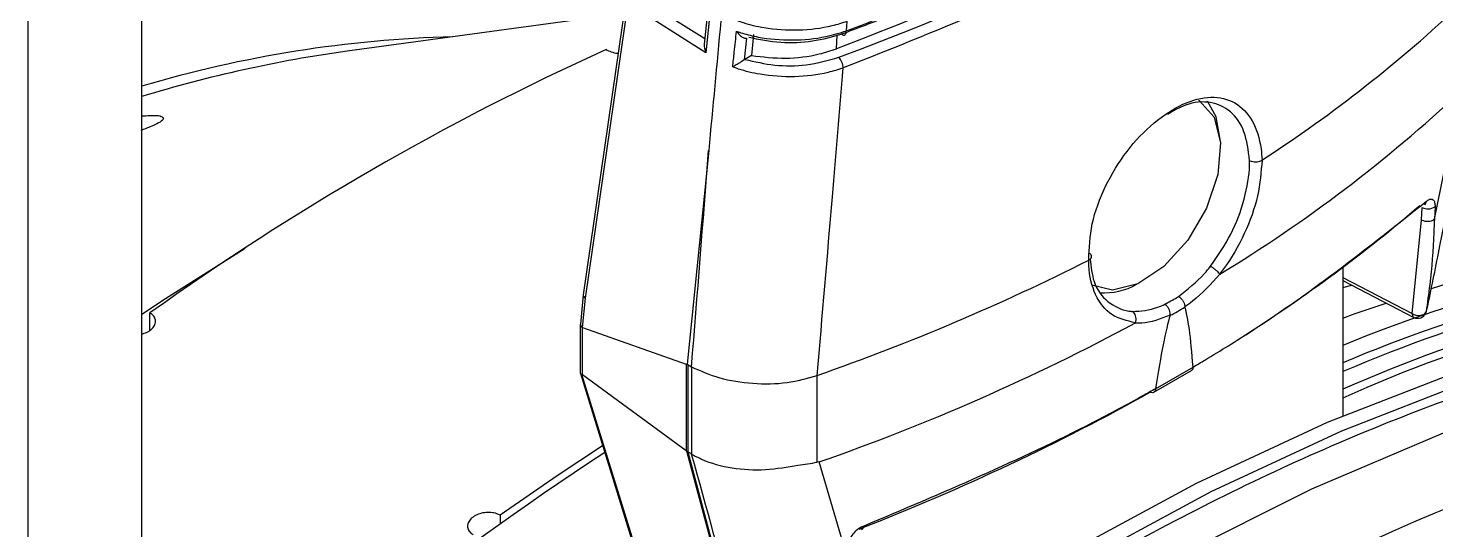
# Model space of a CAD drawing. Extents: x 16.5 to 113.1, y 4.4 to 84.5.
# Drawn here: x 80.093 to 81.741, y 13.829 to 14.416 of the extents above; entities that cross this region are included whole.
import ezdxf

# ---------------------------------------------------------------- set-up
doc = ezdxf.new("R2010")
doc.units = 0
doc.header["$MEASUREMENT"] = 0
doc.layers.add('OBJECT', color=7, linetype='CONTINUOUS')

msp = doc.modelspace()

# ---------------------------------------------------------------- linework, layer by layer
at = {"layer": 'OBJECT'}
for p, q in [((80.2264, 8.0001), (80.2264, 15.3266)), ((80.0934, 7.9233), (80.0934, 15.2498)), ((80.793, 14.4491), (80.7431, 14.1041)), ((80.8029, 14.4558), (80.8854, 14.4039)), ((80.7908, 14.4334), (80.4667, 14.3892)), ((80.7456, 14.1), (80.7956, 14.4448)), ((80.8867, 14.3874), (80.7956, 14.4448)), ((80.8877, 14.4269), (80.8847, 14.3973)), ((80.8909, 14.4291), (80.8867, 14.3874)), ((81.051, 14.413), (81.0519, 14.424)), ((80.934, 14.4042), (80.9313, 14.379)), ((80.9425, 14.4086), (80.9401, 14.3841)), ((81.0393, 14.3918), (81.0404, 14.4079)), ((80.9401, 14.3841), (80.9323, 14.3796)), ((81.7392, 14.1926), (81.7697, 14.3417)), ((80.8899, 14.2728), (80.8648, 14.0227)), ((81.5375, 14.2617), (81.5375, 14.2617)), ((81.7241, 14.1918), (81.7248, 14.2063)), ((81.74, 14.2071), (81.7392, 14.1926)), ((81.7131, 14.0822), (81.7241, 14.1918)), ((81.3347, 14.1446), (81.3347, 14.1446)), ((81.632, 14.1363), (81.632, 13.9622)), ((81.632, 14.1243), (81.7131, 14.0822)), ((81.632, 14.1208), (81.7152, 14.0776)), ((80.7431, 14.104), (80.7397, 14.0698)), ((81.632, 14.1124), (81.6428, 14.1152)), ((80.7422, 14.0658), (80.7456, 14.1)), ((81.4473, 14.09), (81.4473, 14.09)), ((81.7295, 14.0841), (81.7314, 14.0912)), ((80.2359, 14.0626), (80.2359, 14.0828)), ((81.43, 14.08), (81.43, 14.0801)), ((81.7295, 14.0841), (81.7291, 14.0828)), ((80.7396, 14.0695), (80.7396, 14.0121)), ((80.7424, 14.0657), (80.8637, 14.023)), ((80.7424, 14.0104), (80.7424, 14.0657)), ((80.8637, 14.023), (80.8637, 13.9214)), ((80.8659, 14.022), (80.8696, 14.0199)), ((80.8659, 13.92), (80.8659, 14.022)), ((80.7397, 14.012), (80.8095, 13.786)), ((80.8097, 13.7901), (80.7415, 14.0109)), ((80.8637, 13.9214), (80.7424, 14.0104)), ((80.8696, 14.0199), (80.8696, 13.9178)), ((81.0167, 14.0097), (81.0169, 14.0097)), ((81.0167, 13.908), (81.0167, 14.0097)), ((81.4108, 13.9899), (81.4548, 14.0153)), ((81.4129, 13.994), (81.4569, 14.0194)), ((81.4569, 14.0194), (81.4569, 14.0195)), ((81.4129, 13.994), (81.4129, 13.9941)), ((80.8643, 13.921), (80.8654, 13.9203)), ((80.9146, 13.7332), (80.8643, 13.921)), ((80.8654, 13.9203), (80.9157, 13.7325)), ((80.8696, 13.9178), (80.8659, 13.92)), ((81.0192, 13.9085), (81.0167, 13.908)), ((81.0523, 13.796), (81.0192, 13.9085)), ((80.646, 13.8461), (80.646, 13.8363))]:
    msp.add_line(p, q, dxfattribs=at)
at = {"layer": 'OBJECT', "flags": 128}
for points in [[(81.0457, 14.4092), (81.0467, 14.4084), (81.0478, 14.408), (81.0487, 14.408), (81.0495, 14.4083), (81.0502, 14.409), (81.0507, 14.4101), (81.0509, 14.4114), (81.051, 14.413)], [(81.4633, 14.3317), (81.4641, 14.3313), (81.4814, 14.312), (81.489, 14.282), (81.4859, 14.2449), (81.4726, 14.2053), (81.4506, 14.1679), (81.4226, 14.1371), (81.392, 14.1168), (81.3624, 14.1094), (81.3383, 14.1152)], [(81.4886, 14.2856), (81.4837, 14.3125), (81.4736, 14.3305)], [(80.2264, 14.0813), (80.2542, 14.0997), (80.3474, 14.1587)], [(82.6149, 14.1044), (82.4836, 14.1211), (82.3474, 14.1251), (82.2069, 14.1162), (82.0627, 14.0946), (81.9153, 14.0603), (81.7654, 14.0135), (81.6136, 13.9544), (81.4605, 13.8831), (81.3067, 13.8001), (81.153, 13.7056), (80.9999, 13.6001), (80.8481, 13.484), (80.6982, 13.3577), (80.5508, 13.2218), (80.4066, 13.0769), (80.2661, 12.9235), (80.2264, 12.8779)], [(82.6319, 14.0946), (82.5006, 14.1113), (82.3644, 14.1153), (82.2239, 14.1064), (82.0796, 14.0848), (81.9323, 14.0505), (81.7823, 14.0037), (81.6305, 13.9446), (81.4774, 13.8733), (81.3237, 13.7903), (81.17, 13.6959), (81.0169, 13.5903), (80.8651, 13.4742), (80.7152, 13.3479), (80.5678, 13.212), (80.4235, 13.0671), (80.283, 12.9137), (80.2264, 12.8482)], [(81.632, 14.0768), (81.6467, 14.082), (81.6829, 14.0944)], [(80.2264, 12.7658), (80.2414, 12.7839), (80.3809, 12.944), (80.5247, 13.0958), (80.6721, 13.2387), (80.8224, 13.3721), (80.975, 13.4953), (81.1294, 13.6079), (81.2847, 13.7093), (81.4403, 13.7991), (81.5956, 13.877), (81.7499, 13.9426), (81.9026, 13.9956), (82.0529, 14.0359), (82.2002, 14.0631), (82.344, 14.0772), (82.4836, 14.0782), (82.6183, 14.0661), (82.7477, 14.0408)], [(81.7131, 14.0822), (81.7152, 14.081), (81.7177, 14.0802), (81.7202, 14.0798), (81.7227, 14.0799), (81.7251, 14.0804), (81.7271, 14.0813), (81.7286, 14.0825), (81.7295, 14.0841)], [(80.7658, 13.9274), (80.7126, 13.8921), (80.646, 13.8461)], [(81.0707, 13.833), (81.0706, 13.8317), (81.0703, 13.8306), (81.0699, 13.8297), (81.0693, 13.8292), (81.0689, 13.829)]]:
    msp.add_lwpolyline(points, dxfattribs=at)
at = {"layer": 'OBJECT'}
for centre, radius, start, end in [((80.6306, 15.6568), 1.664, 303.0242, 313.2654), ((80.6288, 12.9914), 1.4152, 91.5462, 106.5211), ((80.6846, 12.834), 1.5704, 97.9753, 106.9651), ((82.0745, 11.5145), 3.1586, 114.3975, 125.5971), ((81.0279, 14.3686), 0.0195, 2.4783, 43.3606), ((80.6006, 15.5912), 1.7111, 301.2479, 313.0955), ((81.7318, 14.2185), 0.014, 240.3053, 305.4982), ((81.7242, 14.2137), 0.00559, 311.5155, 358.4949), ((81.7311, 14.204), 0.014, 240.3047, 305.5012), ((82.2455, 12.5452), 1.6469, 81.2412, 108.0351), ((82.278, 12.4702), 1.7019, 81.4782, 112.3063), ((82.3004, 12.4421), 1.7177, 81.9245, 112.9005), ((82.3109, 12.4316), 1.722, 81.9421, 113.2172), ((80.1584, 16.4748), 2.6103, 289.202, 296.7849), ((82.3319, 12.4105), 1.7308, 81.9773, 113.8517), ((82.3423, 12.4), 1.7352, 81.9947, 114.1653), ((81.3524, 14.1852), 0.0789, 266.4982, 299.2219), ((80.1794, 16.3208), 2.5543, 289.1923, 298.2593), ((81.7177, 14.0815), 0.00465, 171.627, 237.1819), ((81.7198, 14.0865), 0.01, 242.5349, 338.7646), ((82.5034, 12.0064), 1.994, 90.747, 115.6342), ((83.0064, 10.5176), 4.0722, 123.3411, 133.0546)]:
    msp.add_arc(centre, radius, start, end, dxfattribs=at)
for centre, major_axis, ratio, start_param, end_param in [((79.8491, 15.4766), (2.2176, -0.0169), 0.582304, 5.284831, 5.719622), ((79.8477, 15.4707), (2.2169, 0.0166), 0.572227, 5.278985, 5.308693), ((80.8941, 14.3902), (-0.0062, 0.0127), 0.559439, 0.734808, 1.521897), ((79.0575, 11.382), (1.5893, 16.547), 0.094708, 4.881569, 4.897081), ((79.8562, 14.7516), (2.2222, 0.1551), 0.524922, 5.514953, 5.671362), ((80.753, 14.1028), (0.00993, -0.00122), 0.518445, 3.130203, 3.940071), ((81.4441, 14.1982), (0.077, 0.1206), 0.545295, 3.86582, 4.036645), ((80.63, -2.657), (0.8109, 16.7566), 0.01214, 6.185917, 6.249879), ((80.7496, 14.0691), (0.01, -0.0005), 0.541019, 3.114567, 3.901656), ((80.63, -2.657), (0.8109, 16.7566), 0.01214, 0.048934, 0.112896), ((80.7496, 14.1362), (0.0071, 0.0706), 0.099986, 3.091184, 3.117364), ((80.9508, 14.8696), (0.085, 0.847), 0.099986, 3.117364, 3.130453), ((80.9508, 14.869), (0.0807, 0.8484), 0.104683, 3.080691, 3.093782), ((80.7496, 13.9839), (-0.0087, 0.027), 0.181828, 6.036358, 6.17696), ((80.9544, 14.8669), (0.0807, 0.8484), 0.104683, 3.093782, 3.097122), ((79.8562, 14.7516), (2.2222, 0.1551), 0.524922, 5.250963, 5.4472), ((80.9508, 13.603), (-0.1046, 0.3236), 0.181828, 6.029841, 6.036358), ((80.9508, 13.6033), (-0.1011, 0.3198), 0.201902, 6.065962, 6.072473), ((80.9544, 13.6011), (-0.1011, 0.3198), 0.201902, 6.061757, 6.065962), ((79.4742, 14.5095), (-1.7697, 5.6286), 0.198355, 4.51127, 4.544961)]:
    msp.add_ellipse(centre, major_axis=major_axis, ratio=ratio, start_param=start_param, end_param=end_param, dxfattribs=at)
for points, knots in [([(80.9451, 14.889), (80.9447, 14.884), (80.9426, 14.8591), (80.9337, 14.7547), (80.9164, 14.5539), (80.8994, 14.3738), (80.8899, 14.2728)], [0, 0, 0, 0, 0.024148, 0.120739, 0.507103, 1, 1, 1, 1]), ([(81.051, 14.413), (81.0566, 14.4151), (81.0846, 14.4256), (81.2005, 14.4714), (81.3729, 14.5536), (81.5692, 14.6735), (81.6707, 14.7579), (81.7214, 14.8)], [0, 0, 0, 0, 0.020947, 0.104745, 0.44076, 0.72038, 1, 1, 1, 1]), ([(81.7268, 14.7617), (81.7232, 14.7585), (81.7052, 14.7422), (81.6265, 14.675), (81.4835, 14.5741), (81.2728, 14.4589), (81.1225, 14.3993), (81.0474, 14.3695)], [0, 0, 0, 0, 0.020664, 0.103331, 0.434809, 0.717404, 1, 1, 1, 1]), ([(81.4061, 14.5621), (81.3489, 14.5307), (81.2346, 14.4682), (81.1044, 14.4172), (81.0393, 14.3918)], [0, 0, 0, 0, 0.500491, 1, 1, 1, 1]), ([(81.0519, 14.424), (81.0461, 14.4221), (81.0286, 14.4165), (80.995, 14.4124), (80.959, 14.4148), (80.9358, 14.4203), (80.9261, 14.4237), (80.9238, 14.4245)], [0, 0, 0, 0, 0.148954, 0.44926, 0.7491, 0.940502, 1, 1, 1, 1]), ([(80.918, 14.3707), (80.9186, 14.3764), (80.9201, 14.3904), (80.9216, 14.4043), (80.9225, 14.4124)], [0, 0, 0, 0, 0.412557, 1, 1, 1, 1]), ([(80.9225, 14.4124), (80.9248, 14.4117), (80.9328, 14.409), (80.9539, 14.4039), (80.9875, 14.401), (81.0236, 14.4045), (81.0432, 14.4106), (81.051, 14.413)], [0, 0, 0, 0, 0.059553, 0.208066, 0.505163, 0.802607, 1, 1, 1, 1]), ([(80.9225, 14.4124), (80.9225, 14.4124), (80.9234, 14.4111), (80.9255, 14.4085), (80.9287, 14.4058), (80.9317, 14.4043), (80.9332, 14.4043), (80.934, 14.4042)], [0, 0, 0, 0, 0.00798, 0.299101, 0.602916, 0.800704, 1, 1, 1, 1]), ([(81.0457, 14.4092), (81.0345, 14.4059), (81.0123, 14.3994), (80.9731, 14.3977), (80.9491, 14.4027), (80.9368, 14.4052)], [0, 0, 0, 0, 0.327832, 0.655735, 1, 1, 1, 1]), ([(80.7698, 14.391), (80.7717, 14.3901), (80.7756, 14.3882), (80.7809, 14.3869), (80.7837, 14.3868), (80.784, 14.3868)], [0, 0, 0, 0, 0.471043, 0.942049, 1, 1, 1, 1]), ([(80.9401, 14.3841), (80.9533, 14.3825), (80.9798, 14.3794), (81.0145, 14.3838), (81.0327, 14.3897), (81.0393, 14.3918)], [0, 0, 0, 0, 0.390004, 0.779955, 1, 1, 1, 1]), ([(80.9313, 14.379), (80.9305, 14.3784), (80.9287, 14.3771), (80.925, 14.3747), (80.9213, 14.3725), (80.919, 14.3712), (80.918, 14.3707), (80.918, 14.3707)], [0, 0, 0, 0, 0.1927916, 0.4296444, 0.7493041, 0.9922558, 1, 1, 1, 1]), ([(81.0474, 14.3695), (81.0415, 14.3676), (81.024, 14.362), (80.9903, 14.358), (80.9539, 14.3605), (80.9303, 14.3662), (80.9203, 14.3699), (80.918, 14.3707)], [0, 0, 0, 0, 0.147376, 0.4444961, 0.7411549, 0.9402222, 1, 1, 1, 1]), ([(80.9313, 14.379), (80.9313, 14.379), (80.9317, 14.3792), (80.932, 14.3794), (80.9323, 14.3796)], [0, 0, 0, 0, 0.020277, 1, 1, 1, 1]), ([(80.9323, 14.3796), (80.9438, 14.3769), (80.9667, 14.3715), (81.0062, 14.3719), (81.0297, 14.3785), (81.0421, 14.382)], [0, 0, 0, 0, 0.320862, 0.641681, 1, 1, 1, 1]), ([(81.0169, 14.0097), (81.0229, 14.0794), (81.0331, 14.1993), (81.0432, 14.3192), (81.0474, 14.3695)], [0, 0, 0, 0, 0.581449, 1, 1, 1, 1]), ([(81.7316, 14.0912), (81.7363, 14.1146), (81.7554, 14.2087), (81.774, 14.3031), (81.7879, 14.374)], [0, 0, 0, 0, 0.249079, 1, 1, 1, 1]), ([(81.3347, 14.1446), (81.3353, 14.1586), (81.3364, 14.1865), (81.353, 14.2317), (81.3784, 14.2731), (81.4106, 14.3069), (81.4452, 14.3293), (81.4786, 14.3377), (81.507, 14.331), (81.5274, 14.3096), (81.5359, 14.2836), (81.5372, 14.2661), (81.5375, 14.2617)], [0, 0, 0, 0, 0.106547, 0.213092, 0.319763, 0.426916, 0.534499, 0.642267, 0.74996, 0.857311, 0.964156, 1, 1, 1, 1]), ([(81.523, 14.2611), (81.5215, 14.273), (81.5184, 14.2968), (81.5017, 14.3203), (81.4778, 14.331), (81.4515, 14.3295), (81.4339, 14.3193), (81.4268, 14.3152)], [0, 0, 0, 0, 0.2142846, 0.4285801, 0.6426848, 0.8568713, 1, 1, 1, 1]), ([(80.2264, 14.3133), (80.2328, 14.3137), (80.2444, 14.3145), (80.2512, 14.3125), (80.2526, 14.3096), (80.2471, 14.3054), (80.2377, 14.3009), (80.2289, 14.2978), (80.2253, 14.2965)], [0, 0, 0, 0, 0.250006, 0.449183, 0.64941, 0.77894, 0.909612, 1, 1, 1, 1]), ([(81.4773, 14.1374), (81.4857, 14.1496), (81.5025, 14.1741), (81.518, 14.2164), (81.5228, 14.2454), (81.523, 14.2594), (81.523, 14.2611)], [0, 0, 0, 0, 0.318291, 0.636578, 0.954854, 1, 1, 1, 1]), ([(81.5375, 14.2617), (81.5364, 14.2479), (81.5344, 14.2204), (81.518, 14.1751), (81.5005, 14.1447), (81.4894, 14.1303), (81.4879, 14.1283)], [0, 0, 0, 0, 0.315568, 0.631102, 0.947588, 1, 1, 1, 1]), ([(81.523, 14.2611), (81.5231, 14.261), (81.5238, 14.2607), (81.5255, 14.2601), (81.5283, 14.2596), (81.5317, 14.2597), (81.535, 14.2603), (81.5366, 14.2612), (81.5375, 14.2617)], [0, 0, 0, 0, 0.032875, 0.166131, 0.374662, 0.583122, 0.791561, 1, 1, 1, 1]), ([(81.4569, 14.0195), (81.4615, 14.0222), (81.4847, 14.036), (81.584, 14.0975), (81.6646, 14.1616), (81.7298, 14.2135)], [0, 0, 0, 0, 0.0456532, 0.2282935, 1, 1, 1, 1]), ([(81.7279, 14.2095), (81.728, 14.2095), (81.7284, 14.21), (81.7288, 14.2101), (81.7286, 14.21), (81.7286, 14.21)], [0, 0, 0, 0, 0.113611, 0.931848, 1, 1, 1, 1]), ([(81.7298, 14.2135), (81.7311, 14.2144), (81.7336, 14.2162), (81.7367, 14.2163), (81.739, 14.2142), (81.74, 14.2108), (81.74, 14.208), (81.74, 14.2071)], [0, 0, 0, 0, 0.2190626, 0.4380204, 0.6592172, 0.8799982, 1, 1, 1, 1]), ([(81.7392, 14.1926), (81.739, 14.1874), (81.738, 14.1613), (81.7353, 14.1248), (81.731, 14.0946), (81.7295, 14.0841)], [0, 0, 0, 0, 0.139683, 0.698663, 1, 1, 1, 1]), ([(81.3347, 14.1446), (81.3355, 14.1451), (81.337, 14.146), (81.3381, 14.1479), (81.3382, 14.1498), (81.3372, 14.1514), (81.336, 14.1523), (81.3354, 14.1527), (81.3353, 14.1527)], [0, 0, 0, 0, 0.208439, 0.416878, 0.625338, 0.833869, 0.967125, 1, 1, 1, 1]), ([(81.3892, 14.0713), (81.3796, 14.0736), (81.3601, 14.0781), (81.341, 14.1026), (81.335, 14.1275), (81.3347, 14.1425), (81.3347, 14.1446)], [0, 0, 0, 0, 0.315107, 0.632944, 0.949791, 1, 1, 1, 1]), ([(81.3365, 14.1459), (81.3374, 14.1367), (81.3396, 14.116), (81.356, 14.0944), (81.3737, 14.0859), (81.3845, 14.0847), (81.3859, 14.0846)], [0, 0, 0, 0, 0.269356, 0.609723, 0.95051, 1, 1, 1, 1]), ([(81.4397, 14.1022), (81.4502, 14.1104), (81.4633, 14.1206), (81.475, 14.1345), (81.4773, 14.1374)], [0, 0, 0, 0, 0.796377, 1, 1, 1, 1]), ([(81.4773, 14.1374), (81.4775, 14.1373), (81.478, 14.137), (81.4795, 14.1361), (81.4817, 14.1345), (81.4843, 14.1323), (81.4865, 14.1301), (81.4874, 14.1289), (81.4879, 14.1283)], [0, 0, 0, 0, 0.048559, 0.140159, 0.355136, 0.570092, 0.785046, 1, 1, 1, 1]), ([(81.4883, 14.1283), (81.4778, 14.1168), (81.4646, 14.1022), (81.4502, 14.0921), (81.4473, 14.09)], [0, 0, 0, 0, 0.791837, 1, 1, 1, 1]), ([(81.4879, 14.1283), (81.4879, 14.1282), (81.4879, 14.1282), (81.488, 14.1282), (81.4881, 14.1283), (81.4882, 14.1283), (81.4883, 14.1283)], [0, 0, 0, 0, 0.159853, 0.363916, 0.750553, 1, 1, 1, 1]), ([(82.6771, 14.0706), (82.6022, 14.0831), (82.4522, 14.1082), (82.2087, 14.0969), (81.9554, 14.0502), (81.6936, 13.9637), (81.4273, 13.8408), (81.1598, 13.6828), (80.8942, 13.4907), (80.6346, 13.2672), (80.4103, 13.0464), (80.2788, 12.8924), (80.2264, 12.831)], [0, 0, 0, 0, 0.10339, 0.207109, 0.310498, 0.413888, 0.517607, 0.620996, 0.724386, 0.828105, 0.931495, 1, 1, 1, 1]), ([(81.3859, 14.0846), (81.3956, 14.0851), (81.4078, 14.0858), (81.421, 14.0918), (81.4237, 14.093)], [0, 0, 0, 0, 0.796377, 1, 1, 1, 1]), ([(81.4237, 14.093), (81.4284, 14.0955), (81.4337, 14.0983), (81.4391, 14.1018), (81.4397, 14.1022)], [0, 0, 0, 0, 0.886118, 1, 1, 1, 1]), ([(81.43, 14.0801), (81.43, 14.081), (81.4301, 14.083), (81.4292, 14.0862), (81.4276, 14.0893), (81.426, 14.0912), (81.4247, 14.0923), (81.4241, 14.0927), (81.4237, 14.093)], [0, 0, 0, 0, 0.20994, 0.419876, 0.629821, 0.839759, 0.898245, 1, 1, 1, 1]), ([(81.4397, 14.1022), (81.4401, 14.102), (81.4407, 14.1016), (81.4421, 14.1004), (81.4438, 14.0986), (81.4457, 14.0957), (81.4469, 14.0927), (81.4472, 14.0909), (81.4473, 14.09)], [0, 0, 0, 0, 0.101755, 0.160241, 0.370179, 0.580124, 0.79006, 1, 1, 1, 1]), ([(80.2264, 14.0581), (80.2283, 14.0587), (80.2326, 14.0599), (80.2379, 14.0635), (80.2417, 14.0681), (80.2429, 14.0731), (80.2416, 14.0779), (80.2387, 14.0811), (80.2364, 14.0825), (80.2359, 14.0828)], [0, 0, 0, 0, 0.129239, 0.29372, 0.458629, 0.62319, 0.786827, 0.94941, 1, 1, 1, 1]), ([(81.3892, 14.0713), (81.3896, 14.0724), (81.3902, 14.0745), (81.3901, 14.078), (81.3891, 14.0811), (81.3877, 14.0831), (81.3866, 14.0842), (81.3861, 14.0845), (81.3859, 14.0846)], [0, 0, 0, 0, 0.214954, 0.429908, 0.644864, 0.859841, 0.951441, 1, 1, 1, 1]), ([(81.43, 14.0801), (81.4186, 14.0758), (81.4042, 14.0704), (81.3915, 14.0708), (81.3888, 14.0709)], [0, 0, 0, 0, 0.79181, 1, 1, 1, 1]), ([(81.3888, 14.0709), (81.3889, 14.071), (81.389, 14.071), (81.3891, 14.0711), (81.3892, 14.0712), (81.3892, 14.0713), (81.3892, 14.0713)], [0, 0, 0, 0, 0.344886, 0.69197, 0.859659, 1, 1, 1, 1]), ([(80.7397, 14.0121), (80.7397, 14.0121), (80.7396, 14.0119), (80.7402, 14.0112), (80.7411, 14.011), (80.7415, 14.0109)], [0, 0, 0, 0, 0.116965, 0.672334, 1, 1, 1, 1]), ([(80.8699, 14.0197), (80.8804, 14.015), (80.9014, 14.0056), (80.9412, 13.9994), (80.9816, 13.9997), (81.0053, 14.0064), (81.0167, 14.0097)], [0, 0, 0, 0, 0.253584, 0.507165, 0.760848, 1, 1, 1, 1]), ([(81.4569, 14.0194), (81.4567, 14.0186), (81.4565, 14.017), (81.4556, 14.0156), (81.4548, 14.0154), (81.4547, 14.0154)], [0, 0, 0, 0, 0.461523, 0.923057, 1, 1, 1, 1]), ([(81.4129, 13.9941), (81.4081, 13.9914), (81.3841, 13.978), (81.2769, 13.9202), (81.1629, 13.872), (81.0707, 13.833)], [0, 0, 0, 0, 0.0456532, 0.2282935, 1, 1, 1, 1]), ([(81.4129, 13.994), (81.4127, 13.9932), (81.4125, 13.9915), (81.4112, 13.9899), (81.4094, 13.9893), (81.4077, 13.9896), (81.4067, 13.99), (81.4065, 13.9901)], [0, 0, 0, 0, 0.2359137, 0.4718336, 0.7077527, 0.9254093, 1, 1, 1, 1]), ([(80.8699, 13.9176), (80.8738, 13.9156), (80.8875, 13.9081), (80.9165, 13.9002), (80.956, 13.8981), (80.9908, 13.904), (81.0094, 13.9069), (81.0167, 13.908)], [0, 0, 0, 0, 0.097508, 0.351331, 0.599304, 0.843154, 1, 1, 1, 1]), ([(80.646, 13.8461), (80.6447, 13.8467), (80.6415, 13.8483), (80.6351, 13.8495), (80.6275, 13.8493), (80.6201, 13.8474), (80.6138, 13.8441), (80.6094, 13.8396), (80.6073, 13.8346), (80.6078, 13.8297), (80.6105, 13.8258), (80.6132, 13.824), (80.6142, 13.8233)], [0, 0, 0, 0, 0.073488, 0.179791, 0.286365, 0.393528, 0.501387, 0.609762, 0.718227, 0.826269, 0.933534, 1, 1, 1, 1]), ([(81.0707, 13.833), (81.0687, 13.8321), (81.0648, 13.8302), (81.0595, 13.8253), (81.0554, 13.8196), (81.0533, 13.8144), (81.053, 13.8115), (81.0529, 13.8104)], [0, 0, 0, 0, 0.2190626, 0.4380204, 0.6592172, 0.8799982, 1, 1, 1, 1])]:
    msp.add_open_spline(points, degree=3, knots=knots, dxfattribs=at)

doc.saveas('drawing.dxf')
